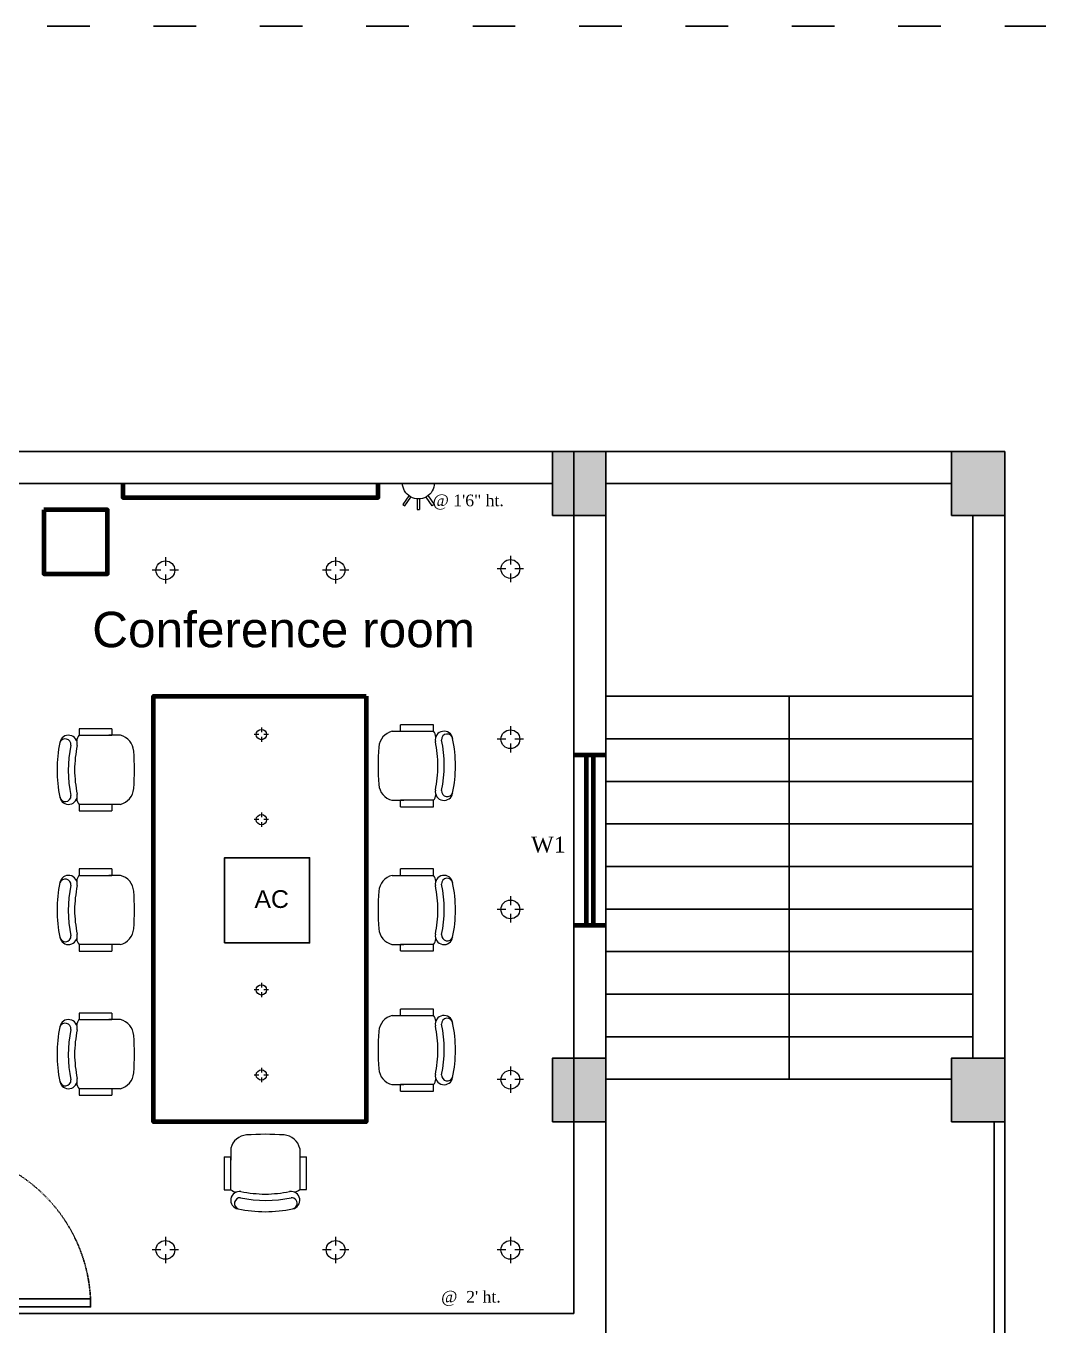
# Model space of a CAD drawing. Header units: inches. Extents: x 2702 to 16065, y 1501 to 3657.
# Drawn here: x 13428.9 to 13714.5, y 2631.7 to 2998.2 of the extents above; entities that cross this region are included whole.
import ezdxf

# ---------------------------------------------------------------- set-up
doc = ezdxf.new("R2010")
doc.units = ezdxf.units.IN
doc.linetypes.add('ACAD_ISO03W100', pattern=[30, 12, -18])
doc.linetypes.add('HIDDEN4', pattern=[0.09375, 0.0625, -0.03125])
doc.layers.add('A-FURNITURE', color=255, linetype='Continuous', lineweight=5)
doc.layers.add('ELECTRICAL POINTS', color=7, linetype='Continuous', lineweight=25)
for name, color, linetype in [('Layer1', 7, 'Continuous'), ('sanitary', 110, 'Continuous'), ('text', 10, 'Continuous')]:
    doc.layers.add(name, color=color, linetype=linetype)
doc.styles.add('NEG3', font='arial.ttf')
doc.styles.get("Standard").update_dxf_attribs({"font": 'arial.ttf'})

# ---------------------------------------------------------------- blocks, each defined once
blk = doc.blocks.new('CH3')
for p, q in [((-259.1, 349.2), (-259.1, 141.4)), ((-218.2, 349.2), (-259.1, 349.2)), ((-218.2, 142.2), (-218.2, 349.2)), ((258.7, 349.6), (217.8, 349.6)), ((217.8, 349.6), (217.8, 141.9)), ((258.7, 141.9), (258.7, 349.6)), ((-218.2, 89.1), (-218.2, 162.9)), ((217.8, 87.4), (217.8, 162.2))]:
    blk.add_line(p, q)
at = {"linetype": 'Continuous'}
for p, q in [((-218, 141.4), (-259.1, 141.4)), ((258.7, 141.9), (217.8, 141.9))]:
    blk.add_line(p, q, dxfattribs=at)
for centre, radius, start, end in [((-163.1, 415.9), 55.3, 99.89884, 279.75221), ((-165.7, 435.5), 35.2, 94.91276, 274.91276), ((0, -347.9), 836.2, 78.08993, 101.91007), ((-3.5, -349.1), 766.3, 78.01124, 101.98876), ((163.1, 415.9), 55.3, 260.24779, 80.10116), ((158.8, 436.6), 36.2, 265.08724, 70.32125), ((18.4, -534.9), 912.7, 91.15667, 100.87136), ((-18.4, -534.9), 912.7, 79.12864, 88.84333), ((-110.6, 114.5), 110.6, 193.25658, 265.9234), ((110.6, 114.5), 110.6, 274.0766, 345.83344), ((0, 1665.8), 1665.8, 265.9234, 274.0766)]:
    blk.add_arc(centre, radius, start, end, dxfattribs=at)
for centre, start, end in [((-180.9, 308.9), 90.72261, 132.8382), ((180.4, 309.4), 47.1618, 87.57171)]:
    blk.add_arc(centre, 54.9, start, end)
blk = doc.blocks.new('con tab')
at = {"layer": 'A-FURNITURE', "color": 0, "lineweight": 100}
blk.add_lwpolyline([(4432.91, 2809.23), (4432.91, 2689.23), (4372.91, 2689.23), (4372.91, 2809.23)], close=True, dxfattribs=at)
at = {"color": 0, "xscale": 0.04466668239768105, "yscale": 0.04466668239768105, "zscale": 0.04466668239768105}
for p, rotation in [((4436.25, 2789.62), 270), ((4367.52, 2788.49), 89.99999999999999), ((4367.52, 2748.97), 89.99999999999999), ((4436.25, 2748.97), 270), ((4436.25, 2709.46), 270), ((4367.52, 2708.32), 89.99999999999999), ((4404.43, 2685.71), 180)]:
    blk.add_blockref('CH3', p, dxfattribs=dict(at, rotation=rotation))
blk = doc.blocks.new('4ftwin')
at = {"color": 7, "lineweight": 100, "true_color": 0xffffff}
for p, q in [((0, 0), (9, 0)), ((3.5, 0), (3.5, -48)), ((5.5, 0), (5.5, -48)), ((0, -48), (9, -48))]:
    blk.add_line(p, q, dxfattribs=at)
blk = doc.blocks.new('A$C0CE462CD')
for p, q in [((860, 100), (860, 0)), ((860, 0), (893.9, 0))]:
    blk.add_line(p, q)
blk.add_lwpolyline([(860, 100), (860, 920), (818.4, 920), (818.4, 100)], close=True)
for points in [[(6.1, 0), (40, 0), (40, 100), (6.1, 100)], [(6.1, 100), (6.1, 0)], [(860, 100), (893.9, 100), (893.9, 0)]]:
    blk.add_lwpolyline(points)
at = {"linetype": 'HIDDEN4'}
blk.add_arc((859.1, 101.9), 819.1, 92.8508, 180.13091, dxfattribs=at)
blk = doc.blocks.new('15 AMPS 3')
at = {"layer": 'ELECTRICAL POINTS', "color": 10, "lineweight": 20}
for p, q in [((0, 4.5), (0, -4.5)), ((3.6, 2.7), (6.06, 4.42)), ((6.44, 3.87), (3.96, 2.14)), ((6.06, 4.42), (6.44, 3.87)), ((4.49, 0.34), (7.5, 0.34)), ((7.5, 0.34), (7.5, -0.34)), ((3.6, -2.7), (6.06, -4.42)), ((6.44, -3.87), (3.96, -2.14)), ((4.49, -0.34), (7.5, -0.34)), ((6.06, -4.42), (6.44, -3.87))]:
    blk.add_line(p, q, dxfattribs=at)
blk.add_arc((0, 0), 4.5, 270, 90, dxfattribs=at)
blk = doc.blocks.new('CEILING POINT')
at = {"layer": 'ELECTRICAL POINTS', "color": 20, "lineweight": 13}
for p, q in [((0, 5.25), (0, 1.75)), ((-1.75, 0), (-5.25, 0)), ((5.25, 0), (1.75, 0)), ((0, -1.75), (0, -5.25))]:
    blk.add_line(p, q, dxfattribs=at)
blk.add_circle((0, 0), 3.75, dxfattribs=at)

msp = doc.modelspace()

# ---------------------------------------------------------------- hatches: boundary and pattern name
at = {"linetype": 'ACAD_ISO03W100', "lineweight": 100}
h = msp.add_hatch(color=256, dxfattribs=at)
h.dxf.hatch_style = 1
h.paths.add_polyline_path([(13239.875, 1996.231), (13224.875, 1996.231), (13224.875, 1978.231), (13239.875, 1978.231)])
h.paths.add_polyline_path([(13412.375, 1996.231), (13397.375, 1996.231), (13397.375, 1978.231), (13412.375, 1978.231)])
h.paths.add_polyline_path([(13592.375, 1996.231), (13577.375, 1996.231), (13577.375, 1978.231), (13592.375, 1978.231)])
h.paths.add_polyline_path([(13704.875, 1996.231), (13689.875, 1996.231), (13689.875, 1978.231), (13704.875, 1978.231)])
h.paths.add_polyline_path([(13592.375, 2167.231), (13577.375, 2167.231), (13577.375, 2149.231), (13592.375, 2149.231)])
h.paths.add_polyline_path([(13412.375, 2167.231), (13397.375, 2167.231), (13397.375, 2149.231), (13412.375, 2149.231)])
h.paths.add_polyline_path([(13239.875, 2167.231), (13224.875, 2167.231), (13224.875, 2149.231), (13239.875, 2149.231)])
h.paths.add_polyline_path([(13704.875, 2347.231), (13689.875, 2347.231), (13689.875, 2329.231), (13704.875, 2329.231)])
h.paths.add_polyline_path([(13592.375, 2347.231), (13577.375, 2347.231), (13577.375, 2329.231), (13592.375, 2329.231)])
h.paths.add_polyline_path([(13412.375, 2347.231), (13397.375, 2347.231), (13397.375, 2329.231), (13412.375, 2329.231)])
h.paths.add_polyline_path([(13239.875, 2347.231), (13224.875, 2347.231), (13224.875, 2329.231), (13239.875, 2329.231)])
h.paths.add_polyline_path([(13239.875, 2527.231), (13224.875, 2527.231), (13224.875, 2509.231), (13239.875, 2509.231)])
h.paths.add_polyline_path([(13412.375, 2527.231), (13397.375, 2527.231), (13397.375, 2509.231), (13412.375, 2509.231)])
h.paths.add_polyline_path([(13592.375, 2527.231), (13577.375, 2527.231), (13577.375, 2509.231), (13592.375, 2509.231)])
h.paths.add_polyline_path([(13704.875, 2527.231), (13689.875, 2527.231), (13689.875, 2509.231), (13704.875, 2509.231)])
h.paths.add_polyline_path([(13704.875, 2707.231), (13689.875, 2707.231), (13689.875, 2689.231), (13704.875, 2689.231)])
h.paths.add_polyline_path([(13592.375, 2707.231), (13577.375, 2707.231), (13577.375, 2689.231), (13592.375, 2689.231)])
h.paths.add_polyline_path([(13412.375, 2707.231), (13397.375, 2707.231), (13397.375, 2689.231), (13412.375, 2689.231)])
h.paths.add_polyline_path([(13239.875, 2707.231), (13224.875, 2707.231), (13224.875, 2689.231), (13239.875, 2689.231)])
h.paths.add_polyline_path([(13239.875, 2878.231), (13224.875, 2878.231), (13224.875, 2860.231), (13239.875, 2860.231)])
h.paths.add_polyline_path([(13412.375, 2878.231), (13397.375, 2878.231), (13397.375, 2860.231), (13412.375, 2860.231)])
h.paths.add_polyline_path([(13592.375, 2878.231), (13577.375, 2878.231), (13577.375, 2860.231), (13592.375, 2860.231)])
h.paths.add_polyline_path([(13704.875, 2878.231), (13689.875, 2878.231), (13689.875, 2860.231), (13704.875, 2860.231)])

# ---------------------------------------------------------------- linework, layer by layer
for p, q in [((13224.875, 2878.231), (13704.875, 2878.231)), ((13583.375, 2878.231), (13583.375, 2707.231)), ((13704.875, 2878.231), (13704.875, 1978.231)), ((13412.375, 2869.231), (13577.375, 2869.231)), ((13592.375, 2869.231), (13592.375, 2233.926)), ((13592.375, 2869.231), (13689.875, 2869.231)), ((13583.375, 2860.231), (13583.375, 2815.231)), ((13695.875, 2860.231), (13695.875, 2707.231)), ((13583.375, 2809.231), (13583.375, 2707.231)), ((13583.375, 2809.231), (13583.375, 2635.231)), ((13592.375, 2809.231), (13695.875, 2809.231)), ((13644.125, 2809.231), (13644.125, 2701.231)), ((13592.375, 2797.231), (13695.875, 2797.231)), ((13592.375, 2785.231), (13695.875, 2785.231)), ((13592.375, 2773.231), (13695.875, 2773.231)), ((13592.375, 2761.231), (13695.875, 2761.231)), ((13592.375, 2749.231), (13695.875, 2749.231)), ((13592.375, 2737.231), (13695.875, 2737.231)), ((13592.375, 2725.231), (13695.875, 2725.231)), ((13592.375, 2713.231), (13695.875, 2713.231)), ((13592.375, 2701.231), (13689.875, 2701.231)), ((13583.375, 2689.231), (13583.375, 2635.231)), ((13701.875, 2689.231), (13701.875, 2527.231)), ((13397.375, 2635.231), (13583.375, 2635.231))]:
    msp.add_line(p, q)
at = {"linetype": 'ACAD_ISO03W100'}
msp.add_lwpolyline([(13824.875, 1858.231), (13104.875, 1858.231), (13104.875, 2998.231), (13824.875, 2998.231)], dxfattribs=at)
for points in [[(13577.375, 2878.231), (13592.375, 2878.231), (13592.375, 2860.231), (13577.375, 2860.231), (13577.375, 2878.231)], [(13689.875, 2878.231), (13704.875, 2878.231), (13704.875, 2860.231), (13689.875, 2860.231), (13689.875, 2878.231)]]:
    msp.add_lwpolyline(points)
at = {"color": 7, "lineweight": 100, "true_color": 0xffffff}
msp.add_lwpolyline([(13456.236, 2869.231), (13456.236, 2865.309), (13504.236, 2865.309), (13528.236, 2865.309), (13528.236, 2869.231)], dxfattribs=at)
at = {"color": 0}
msp.add_lwpolyline([(13484.898, 2739.674), (13484.898, 2763.674), (13508.898, 2763.674), (13508.898, 2739.674)], close=True, dxfattribs=at)
for points in [[(13577.375, 2689.231), (13577.375, 2707.231), (13592.375, 2707.231), (13592.375, 2689.231)], [(13689.875, 2689.231), (13689.875, 2707.231), (13704.875, 2707.231), (13704.875, 2689.231)]]:
    msp.add_lwpolyline(points, close=True)
at = {"layer": 'A-FURNITURE', "lineweight": 100}
msp.add_lwpolyline([(13433.92, 2861.781), (13433.92, 2843.781), (13451.92, 2843.781), (13451.92, 2861.781)], close=True, dxfattribs=at)
at = {"layer": 'sanitary', "color": 7, "lineweight": 100, "true_color": 0xffffff}
msp.add_line((13577.375, 2698.231), (13577.375, 2698.231), dxfattribs=at)

# ---------------------------------------------------------------- block references
at = {"color": 7, "lineweight": 100, "true_color": 0xffffff}
msp.add_blockref('4ftwin', (13583.375, 2792.731), dxfattribs=at)
at = {"color": 7, "lineweight": 100, "true_color": 0xffffff, "xscale": 0.05406392694065103, "yscale": 0.05406392694065103, "zscale": 0.05406392694065103, "rotation": 270}
msp.add_blockref('A$C0CE462CD', (13397.375, 2683.56), dxfattribs=at)
at = {"layer": 'A-FURNITURE'}
msp.add_blockref('con tab', (9091.962, 0), dxfattribs=at)
at = {"layer": 'ELECTRICAL POINTS', "lineweight": 18, "xscale": -1, "rotation": 89.99999999997131}
msp.add_blockref('15 AMPS 3', (13539.575, 2869.366), dxfattribs=at)
at = {"layer": 'ELECTRICAL POINTS', "lineweight": 18}
for p, xscale, yscale, zscale in [((13468.214, 2844.76), 0.7067174399999917, 0.7067174399999917, 0.7067174399999917), ((13516.214, 2844.76), 0.7067174399999917, 0.7067174399999917, 0.7067174399999917), ((13565.49, 2845.123), 0.7067174399999917, 0.7067174399999917, 0.7067174399999917), ((13565.49, 2797.123), 0.7067174399999917, 0.7067174399999917, 0.7067174399999917), ((13495.286, 2798.436), 0.3876760413633534, 0.3876760413633534, 0.3876760413633534), ((13495.286, 2774.436), 0.3876760413633534, 0.3876760413633534, 0.3876760413633534), ((13565.49, 2749.123), 0.7067174399999917, 0.7067174399999917, 0.7067174399999917), ((13495.286, 2726.436), 0.3876760413633534, 0.3876760413633534, 0.3876760413633534), ((13495.286, 2702.436), 0.3876760413633534, 0.3876760413633534, 0.3876760413633534), ((13565.49, 2701.123), 0.7067174399999917, 0.7067174399999917, 0.7067174399999917), ((13468.214, 2653.123), 0.7067174399999917, 0.7067174399999917, 0.7067174399999917), ((13468.214, 2653.123), 0.7067174399999917, 0.7067174399999917, 0.7067174399999917), ((13516.214, 2653.123), 0.7067174399999917, 0.7067174399999917, 0.7067174399999917), ((13565.49, 2653.123), 0.7067174399999917, 0.7067174399999917, 0.7067174399999917)]:
    msp.add_blockref('CEILING POINT', p, dxfattribs=dict(at, xscale=xscale, yscale=yscale, zscale=zscale))

# ---------------------------------------------------------------- texts
at = {"color": 0, "insert": (13493.336, 2754.543), "char_height": 5, "attachment_point": 1}
msp.add_mtext_dynamic_manual_height_columns('AC', width=15.91018, gutter_width=12.5, heights=[0], dxfattribs=at)
at = {"layer": 'Layer1', "color": 191, "linetype": 'ByBlock', "lineweight": 5, "ltscale": 0.18, "char_height": 3.29062, "width": 75, "attachment_point": 3}
for s, insert in [('{\\fTimes New Roman|b0|i0|c0|p18;\\C6;@ 1\'6" ht.}', (13563.641, 2866.102)), ("{\\fTimes New Roman|b0|i0|c0|p18;\\C6;@  2' ht.}", (13562.773, 2641.551))]:
    msp.add_mtext(s, dxfattribs=dict(at, insert=insert))
at = {"layer": 'text', "color": 7, "lineweight": 100, "true_color": 0xffffff, "insert": (13447.596, 2833.058), "char_height": 10, "attachment_point": 1}
msp.add_mtext_dynamic_manual_height_columns('Conference room', width=150.81033, gutter_width=12.5, heights=[0], dxfattribs=at)
at = {"layer": 'text', "color": 6, "linetype": 'Continuous', "insert": (13576.224, 2769.663), "char_height": 4.5, "width": 10.50581, "attachment_point": 2, "style": 'NEG3'}
msp.add_mtext('{\\fBook Antiqua|b0|i0|c0|p18;\\C0;W1}', dxfattribs=at)

doc.saveas('drawing.dxf')
